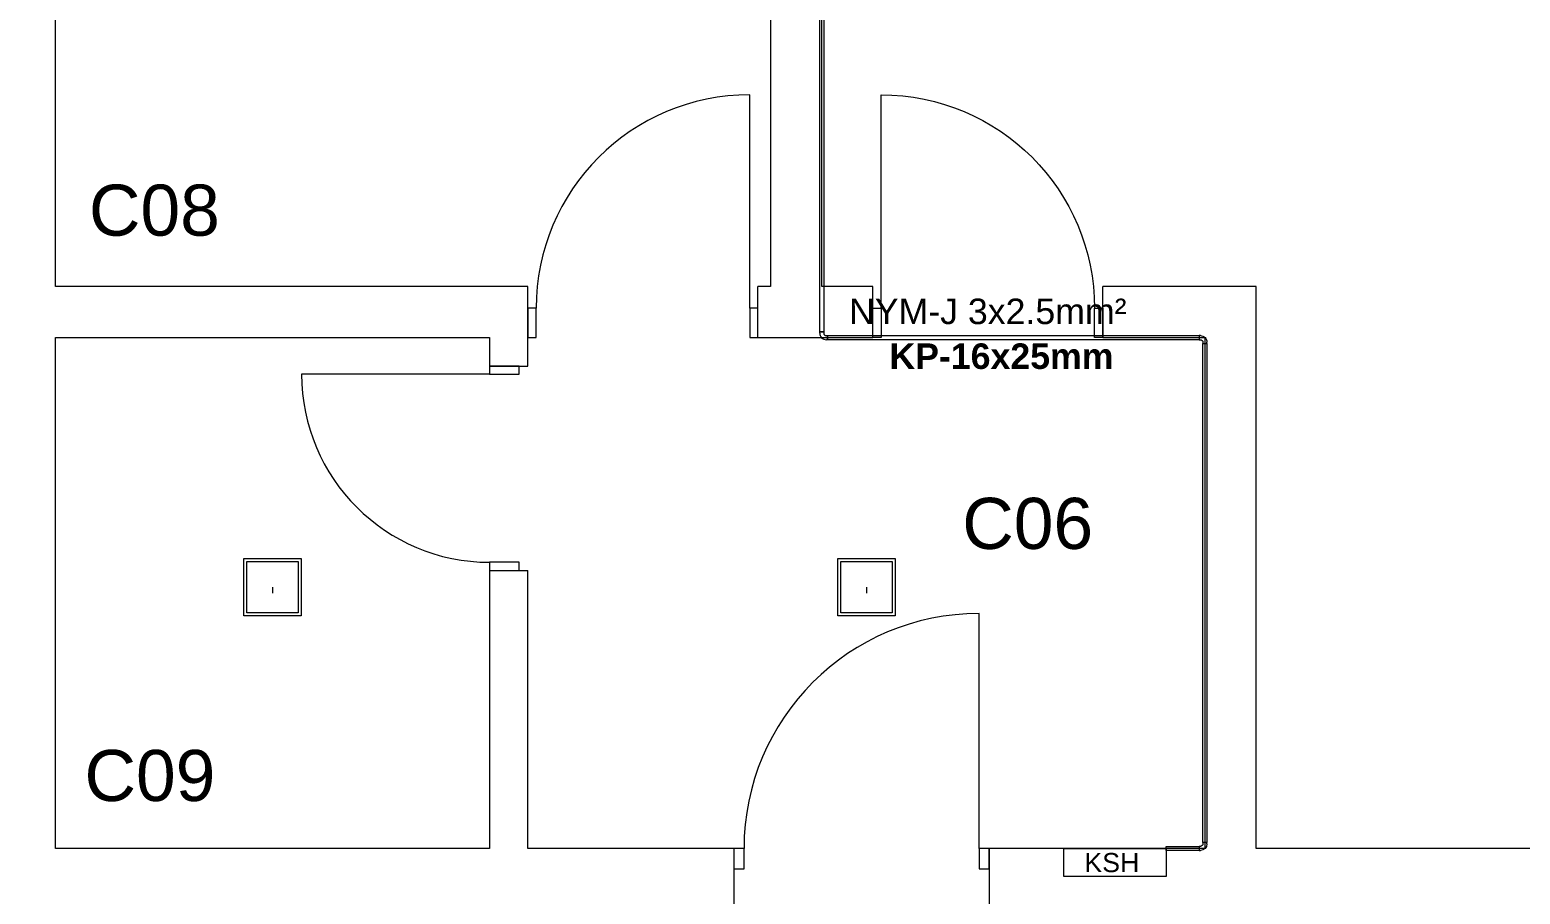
# Model space of a CAD drawing. Header units: feet. Extents: x 2566339 to 2624673, y -122443 to -81443.
# Drawn here: x 2587350 to 2593184, y -99938 to -96554 of the extents above; entities that cross this region are included whole.
import ezdxf

# ---------------------------------------------------------------- set-up
doc = ezdxf.new("R2010")
doc.units = ezdxf.units.FT
doc.header["$MEASUREMENT"] = 0
doc.layers.add('00E-Ndriqimi', color=5, linetype='Continuous', lineweight=18)
doc.layers.add('2DE_PRO_KT', color=6, linetype='Continuous', lineweight=15)
for name, color, linetype, lineweight, true_color in [('Annotation - Text_Pen_No__82', 7, 'Continuous', 5, 0xaaaaaa), ('ARCHICAD Doors_Pen_No__82', 7, 'Continuous', 5, 0xaaaaaa), ('Exterior walls_Pen_No__102', 7, 'Continuous', 5, 0xcccccc), ('Exterior walls_Pen_No__82', 7, 'Continuous', 5, 0xaaaaaa), ('Text blocks_Pen_No__82', 7, 'Continuous', 5, 0xaaaaaa)]:
    doc.layers.add(name, color=color, linetype=linetype, lineweight=lineweight, true_color=true_color)
doc.layers.add('Exterior walls', color=7, linetype='Continuous')
doc.styles.add('CP_ATTR', font='arial.ttf')
doc.styles.add('GENERATED_STYLE_1', font='arial.ttf')
doc.styles.add('GENERATED_STYLE_2', font='arialbd.ttf')

# ---------------------------------------------------------------- blocks, each defined once
blk = doc.blocks.new('Storefront with Transom 22_4')
at = {"layer": 'ARCHICAD Doors_Pen_No__82', "color": 253, "linetype": 'Continuous', "lineweight": 5, "true_color": 0xaaaaaa}
for p, q in [((460, 0), (460, 920)), ((-500, 0), (-500, -80)), ((-460, 0), (-500, 0)), ((-500, 0), (-500, -80)), ((-500, 0), (-500, -80)), ((-460, -80), (-460, 0)), ((460, 0), (460, -80)), ((500, 0), (460, 0)), ((500, -80), (500, 0)), ((500, 0), (500, -80)), ((500, 0), (500, -80)), ((-500, -80), (-460, -80)), ((-500, -80), (-500, -250)), ((460, -80), (500, -80)), ((500, -80), (500, -250))]:
    blk.add_line(p, q, dxfattribs=at)
blk.add_arc((460, 0), 920, 90, 180, dxfattribs=at)
blk = doc.blocks.new('Wall_35', base_point=(2598049.8, -100009.2))
at = {"layer": 'Exterior walls_Pen_No__82', "color": 253, "linetype": 'Continuous', "lineweight": 5, "true_color": 0xaaaaaa}
for p, q in [((2590105.6, -99759.2), (2590105.6, -99839.2)), ((2591105.6, -99759.2), (2591105.6, -99839.2)), ((2590105.6, -99839.2), (2590105.6, -100009.2)), ((2591105.6, -99839.2), (2591105.6, -100009.2))]:
    blk.add_line(p, q, dxfattribs=at)
at = {"layer": 'Exterior walls_Pen_No__82', "color": 253, "linetype": 'Continuous', "lineweight": 5, "true_color": 0xaaaaaa, "flags": 128}
for points in [[(2589149.8, -99759.2), (2587449.8, -99759.2)], [(2590105.6, -99759.2), (2589299.8, -99759.2)], [(2591949.8, -99759.2), (2591105.6, -99759.2)], [(2594749.8, -99759.2), (2592149.8, -99759.2)]]:
    blk.add_lwpolyline(points, dxfattribs=at)
at = {"layer": 'ARCHICAD Doors_Pen_No__82', "color": 253, "linetype": 'Continuous', "lineweight": 5, "true_color": 0xaaaaaa, "zscale": 1000}
blk.add_blockref('Storefront with Transom 22_4', (2590605.6, -99759.2), dxfattribs=at)
blk = doc.blocks.new('Wall_38', base_point=(2587449.8, -100009.2))
at = {"layer": 'Exterior walls_Pen_No__82', "color": 253, "linetype": 'Continuous', "lineweight": 5, "true_color": 0xaaaaaa, "flags": 128}
for points in [[(2587249.8, -93559.2), (2587249.8, -97559.2)], [(2587449.8, -97559.2), (2587449.8, -93559.2)], [(2587249.8, -97759.2), (2587249.8, -99759.2)], [(2587449.8, -99759.2), (2587449.8, -97759.2)]]:
    blk.add_lwpolyline(points, dxfattribs=at)
blk = doc.blocks.new('Entrance Door 22_3')
at = {"layer": 'ARCHICAD Doors_Pen_No__82', "color": 253, "linetype": 'Continuous', "lineweight": 5, "true_color": 0xaaaaaa}
for p, q in [((418, 0), (418, 836)), ((-450, 0), (-450, 85)), ((450, 0), (450, 85)), ((-418, 0), (-450, 0)), ((-450, 0), (-450, -115)), ((-450, -115), (-450, 0)), ((-450, -115), (-450, 0)), ((-418, -115), (-418, 0)), ((450, 0), (418, 0)), ((418, 0), (418, -115)), ((450, -115), (450, 0)), ((450, -115), (450, 0)), ((450, -115), (450, 0)), ((-450, -115), (-418, -115)), ((418, -115), (450, -115))]:
    blk.add_line(p, q, dxfattribs=at)
blk.add_arc((418, 0), 836, 90, 180, dxfattribs=at)
blk = doc.blocks.new('Wall_39', base_point=(2587449.8, -97759.2))
at = {"layer": 'Exterior walls_Pen_No__82', "color": 253, "linetype": 'Continuous', "lineweight": 5, "true_color": 0xaaaaaa}
for p, q in [((2589299.8, -97644.2), (2589299.8, -97559.2)), ((2590199.8, -97644.2), (2590199.8, -97559.2)), ((2590649.8, -97644.2), (2590649.8, -97559.2)), ((2591549.8, -97644.2), (2591549.8, -97559.2)), ((2589299.8, -97759.2), (2589299.8, -97644.2)), ((2590199.8, -97759.2), (2590199.8, -97644.2)), ((2590649.8, -97759.2), (2590649.8, -97644.2)), ((2591549.8, -97759.2), (2591549.8, -97644.2))]:
    blk.add_line(p, q, dxfattribs=at)
at = {"layer": 'Exterior walls_Pen_No__82', "color": 253, "linetype": 'Continuous', "lineweight": 5, "true_color": 0xaaaaaa, "flags": 128}
for points in [[(2589299.8, -97559.2), (2587449.8, -97559.2)], [(2590249.8, -97559.2), (2590199.8, -97559.2)], [(2590649.8, -97559.2), (2590449.8, -97559.2)], [(2592149.8, -97559.2), (2591549.8, -97559.2)], [(2587449.8, -97759.2), (2589149.8, -97759.2)], [(2590199.8, -97759.2), (2590649.8, -97759.2)], [(2591549.8, -97759.2), (2591949.8, -97759.2)]]:
    blk.add_lwpolyline(points, dxfattribs=at)
at = {"layer": 'ARCHICAD Doors_Pen_No__82', "color": 253, "linetype": 'Continuous', "lineweight": 5, "true_color": 0xaaaaaa, "zscale": 1000}
blk.add_blockref('Entrance Door 22_3', (2589749.8, -97644.2), dxfattribs=at)
at = {"layer": 'ARCHICAD Doors_Pen_No__82', "color": 253, "linetype": 'Continuous', "lineweight": 5, "true_color": 0xaaaaaa, "xscale": -1, "zscale": 1000}
blk.add_blockref('Entrance Door 22_3', (2591099.8, -97644.2), dxfattribs=at)
blk = doc.blocks.new('Wall_40', base_point=(2591949.8, -97759.2))
at = {"layer": 'Exterior walls_Pen_No__82', "color": 253, "linetype": 'Continuous', "lineweight": 5, "true_color": 0xaaaaaa, "flags": 128}
for points in [[(2592149.8, -99759.2), (2592149.8, -97559.2)], [(2591949.8, -97759.2), (2591949.8, -99759.2)]]:
    blk.add_lwpolyline(points, dxfattribs=at)
blk = doc.blocks.new('Wall_41', base_point=(2590449.8, -97759.2))
at = {"layer": 'Exterior walls_Pen_No__82', "color": 253, "linetype": 'Continuous', "lineweight": 5, "true_color": 0xaaaaaa, "flags": 128}
for points in [[(2590249.8, -94859.2), (2590249.8, -97559.2)], [(2590449.8, -97559.2), (2590449.8, -94859.2)]]:
    blk.add_lwpolyline(points, dxfattribs=at)
blk = doc.blocks.new('Entrance Door 22_5')
at = {"layer": 'ARCHICAD Doors_Pen_No__82', "color": 253, "linetype": 'Continuous', "lineweight": 5, "true_color": 0xaaaaaa}
for p, q in [((368, 0), (368, 736)), ((-368, 0), (-400, 0)), ((-400, 0), (-400, -115)), ((-400, 0), (-400, -115)), ((-400, 0), (-400, -115)), ((-368, -115), (-368, 0)), ((400, 0), (368, 0)), ((368, 0), (368, -115)), ((400, -115), (400, 0)), ((400, 0), (400, -115)), ((400, 0), (400, -115)), ((-400, -115), (-368, -115)), ((-400, -115), (-400, -150)), ((368, -115), (400, -115)), ((400, -115), (400, -150))]:
    blk.add_line(p, q, dxfattribs=at)
blk.add_arc((368, 0), 736, 90, 180, dxfattribs=at)
blk = doc.blocks.new('Wall_47', base_point=(2589149.8, -97759.2))
at = {"layer": 'Exterior walls_Pen_No__82', "color": 253, "linetype": 'Continuous', "lineweight": 5, "true_color": 0xaaaaaa}
for p, q in [((2589149.8, -97870.7), (2589264.8, -97870.7)), ((2589264.8, -97870.7), (2589299.8, -97870.7)), ((2589149.8, -98670.7), (2589264.8, -98670.7)), ((2589264.8, -98670.7), (2589299.8, -98670.7))]:
    blk.add_line(p, q, dxfattribs=at)
at = {"layer": 'Exterior walls_Pen_No__82', "color": 253, "linetype": 'Continuous', "lineweight": 5, "true_color": 0xaaaaaa, "flags": 128}
for points in [[(2589149.8, -97759.2), (2589149.8, -97870.7)], [(2589299.8, -97870.7), (2589299.8, -97759.2)], [(2589149.8, -98670.7), (2589149.8, -99759.2)], [(2589299.8, -99759.2), (2589299.8, -98670.7)]]:
    blk.add_lwpolyline(points, dxfattribs=at)
at = {"layer": 'ARCHICAD Doors_Pen_No__82', "color": 253, "linetype": 'Continuous', "lineweight": 5, "true_color": 0xaaaaaa, "zscale": 1000, "rotation": 90}
blk.add_blockref('Entrance Door 22_5', (2589149.8, -98270.7), dxfattribs=at)
blk = doc.blocks.new('VT-8618W-SQ 18W')
blk.add_line((0, 0), (0, -23.2))
for points in [[(-112.5, 112.5), (112.5, 112.5), (112.5, -112.5), (-112.5, -112.5)], [(-100.9, 100.9), (100.9, 100.9), (100.9, -100.9), (-100.9, -100.9)]]:
    blk.add_lwpolyline(points, close=True)
blk = doc.blocks.new('*U113')
for p, q in [((0, -8), (0, 8)), ((0, 8), (2854, 8)), ((2854, 8), (2854, -8)), ((2854, -8), (0, -8))]:
    blk.add_line(p, q)
at = {"style": 'CP_ATTR', "flags": 9}
for tag in ['NAME', 'PRODUCER', 'PRODUCT-TYPE', 'ARTICLE', 'FLOW', 'NUMBER', 'SYSTEM', 'FORM', 'SIZE', 'CHARACTER', 'ORDER-NO', 'GROUP', 'OTHER']:
    blk.add_attdef(tag, (0, 0), '', height=0.0001, dxfattribs=at)
blk = doc.blocks.new('*U114')
for p, q in [((0, -8), (0, 8)), ((0, 8), (5, 8)), ((15, 18), (15, 23)), ((15, 23), (31, 23)), ((31, 23), (31, 18)), ((5, -8), (0, -8))]:
    blk.add_line(p, q)
for radius in [26, 10]:
    blk.add_arc((5, 18), radius, 270, 0)
at = {"style": 'CP_ATTR', "flags": 9}
for tag in ['NAME', 'PRODUCER', 'PRODUCT-TYPE', 'ARTICLE', 'FLOW', 'NUMBER', 'SYSTEM', 'FORM', 'SIZE', 'CHARACTER', 'ORDER-NO', 'GROUP', 'OTHER']:
    blk.add_attdef(tag, (0, 0), '', height=0.0001, dxfattribs=at)
blk = doc.blocks.new('*U115')
for p, q in [((0, -8), (0, 8)), ((0, 8), (1454, 8)), ((1454, 8), (1454, -8)), ((1454, -8), (0, -8))]:
    blk.add_line(p, q)
at = {"style": 'CP_ATTR', "flags": 9}
for tag in ['NAME', 'PRODUCER', 'PRODUCT-TYPE', 'ARTICLE', 'FLOW', 'NUMBER', 'SYSTEM', 'FORM', 'SIZE', 'CHARACTER', 'ORDER-NO', 'GROUP', 'OTHER']:
    blk.add_attdef(tag, (0, 0), '', height=0.0001, dxfattribs=at)
blk = doc.blocks.new('*U116')
for p, q in [((0, -8), (0, 8)), ((0, 8), (5, 8)), ((15, 18), (15, 23)), ((15, 23), (31, 23)), ((31, 23), (31, 18)), ((5, -8), (0, -8))]:
    blk.add_line(p, q)
for radius in [26, 10]:
    blk.add_arc((5, 18), radius, 270, 0)
at = {"style": 'CP_ATTR', "flags": 9}
for tag in ['NAME', 'PRODUCER', 'PRODUCT-TYPE', 'ARTICLE', 'FLOW', 'NUMBER', 'SYSTEM', 'FORM', 'SIZE', 'CHARACTER', 'ORDER-NO', 'GROUP', 'OTHER']:
    blk.add_attdef(tag, (0, 0), '', height=0.0001, dxfattribs=at)
blk = doc.blocks.new('*U117')
for p, q in [((0, -8), (0, 8)), ((0, 8), (1954, 8)), ((1954, 8), (1954, -8)), ((1954, -8), (0, -8))]:
    blk.add_line(p, q)
at = {"style": 'CP_ATTR', "flags": 9}
for tag in ['NAME', 'PRODUCER', 'PRODUCT-TYPE', 'ARTICLE', 'FLOW', 'NUMBER', 'SYSTEM', 'FORM', 'SIZE', 'CHARACTER', 'ORDER-NO', 'GROUP', 'OTHER']:
    blk.add_attdef(tag, (0, 0), '', height=0.0001, dxfattribs=at)
blk = doc.blocks.new('*U118')
for p, q in [((0, -8), (0, 8)), ((0, 8), (5, 8)), ((15, 18), (15, 23)), ((15, 23), (31, 23)), ((31, 23), (31, 18)), ((5, -8), (0, -8))]:
    blk.add_line(p, q)
for radius in [26, 10]:
    blk.add_arc((5, 18), radius, 270, 0)
at = {"style": 'CP_ATTR', "flags": 9}
for tag in ['NAME', 'PRODUCER', 'PRODUCT-TYPE', 'ARTICLE', 'FLOW', 'NUMBER', 'SYSTEM', 'FORM', 'SIZE', 'CHARACTER', 'ORDER-NO', 'GROUP', 'OTHER']:
    blk.add_attdef(tag, (0, 0), '', height=0.0001, dxfattribs=at)
blk = doc.blocks.new('*U119')
for p, q in [((0, -8), (0, 8)), ((0, 8), (129.4, 8)), ((129.4, 8), (129.4, -8)), ((129.4, -8), (0, -8))]:
    blk.add_line(p, q)
at = {"style": 'CP_ATTR', "flags": 9}
for tag in ['NAME', 'PRODUCER', 'PRODUCT-TYPE', 'ARTICLE', 'FLOW', 'NUMBER', 'SYSTEM', 'FORM', 'SIZE', 'CHARACTER', 'ORDER-NO', 'GROUP', 'OTHER']:
    blk.add_attdef(tag, (0, 0), '', height=0.0001, dxfattribs=at)

msp = doc.modelspace()

# ---------------------------------------------------------------- linework, layer by layer
at = {"layer": 'Exterior walls_Pen_No__102', "color": 254, "linetype": 'Continuous', "lineweight": 5, "true_color": 0xcccccc, "flags": 128}
msp.add_lwpolyline([(2591397.4, -99869.2), (2591397.4, -99759.2), (2591797.4, -99759.2), (2591797.4, -99869.2)], close=True, dxfattribs=at)

# ---------------------------------------------------------------- block references
at = {"layer": '00E-Ndriqimi'}
for p in [(2588299.8, -98736), (2590624.8, -98736)]:
    msp.add_blockref('VT-8618W-SQ 18W', p, dxfattribs=at)
at = {"layer": '2DE_PRO_KT'}
for name, p, rotation in [('*U113', (2590449.8, -94882.2), 270), ('*U117', (2591949.8, -97782.2), 270), ('*U119', (2591926.8, -99759.2), 180)]:
    msp.add_blockref(name, p, dxfattribs=dict(at, rotation=rotation))
at = {"layer": '2DE_PRO_KT', "zscale": 25, "rotation": 270}
msp.add_blockref('*U114', (2590449.8, -97736.2), dxfattribs=at)
at = {"layer": '2DE_PRO_KT'}
msp.add_blockref('*U115', (2590472.8, -97759.2), dxfattribs=at)
at = {"layer": '2DE_PRO_KT', "yscale": -1, "zscale": 25}
msp.add_blockref('*U116', (2591926.8, -97759.2), dxfattribs=at)
at = {"layer": '2DE_PRO_KT', "yscale": -1, "zscale": 25, "rotation": 270}
msp.add_blockref('*U118', (2591949.8, -99736.2), dxfattribs=at)
at = {"layer": 'Exterior walls', "color": 253, "lineweight": 5, "true_color": 0xaaaaaa}
for name, p in [('Wall_38', (2587449.8, -100009.2)), ('Wall_41', (2590449.8, -97759.2)), ('Wall_39', (2587449.8, -97759.2)), ('Wall_40', (2591949.8, -97759.2)), ('Wall_47', (2589149.8, -97759.2)), ('Wall_35', (2598049.8, -100009.2))]:
    msp.add_blockref(name, p, dxfattribs=at)

# ---------------------------------------------------------------- texts
at = {"layer": 'Annotation - Text_Pen_No__82', "color": 0, "linetype": 'Continuous', "lineweight": 5, "char_height": 100, "attachment_point": 8}
for s, insert, style in [('\\A1;NYM-J 3x2.5mm²', (2591099.7, -97707.7), 'GENERATED_STYLE_1'), ('\\A1;KP-16x25mm', (2591153.2, -97883.2), 'GENERATED_STYLE_2')]:
    msp.add_mtext(s, dxfattribs=dict(at, insert=insert, style=style))
at = {"layer": 'Text blocks_Pen_No__82', "color": 253, "linetype": 'Continuous', "lineweight": 5, "true_color": 0xaaaaaa, "style": 'GENERATED_STYLE_1'}
for s, insert, char_height, attachment_point in [('\\A1;C08', (2587581.3, -97160), 200, 1), ('\\A1;C06', (2590999.7, -98386.5), 200, 1), ('\\A1;C09', (2587563.8, -99373.6), 200, 1), ('\\A1;KSH', (2591585.5, -99777.1), 75, 2)]:
    msp.add_mtext(s, dxfattribs=dict(at, insert=insert, char_height=char_height, attachment_point=attachment_point))

doc.saveas('drawing.dxf')
